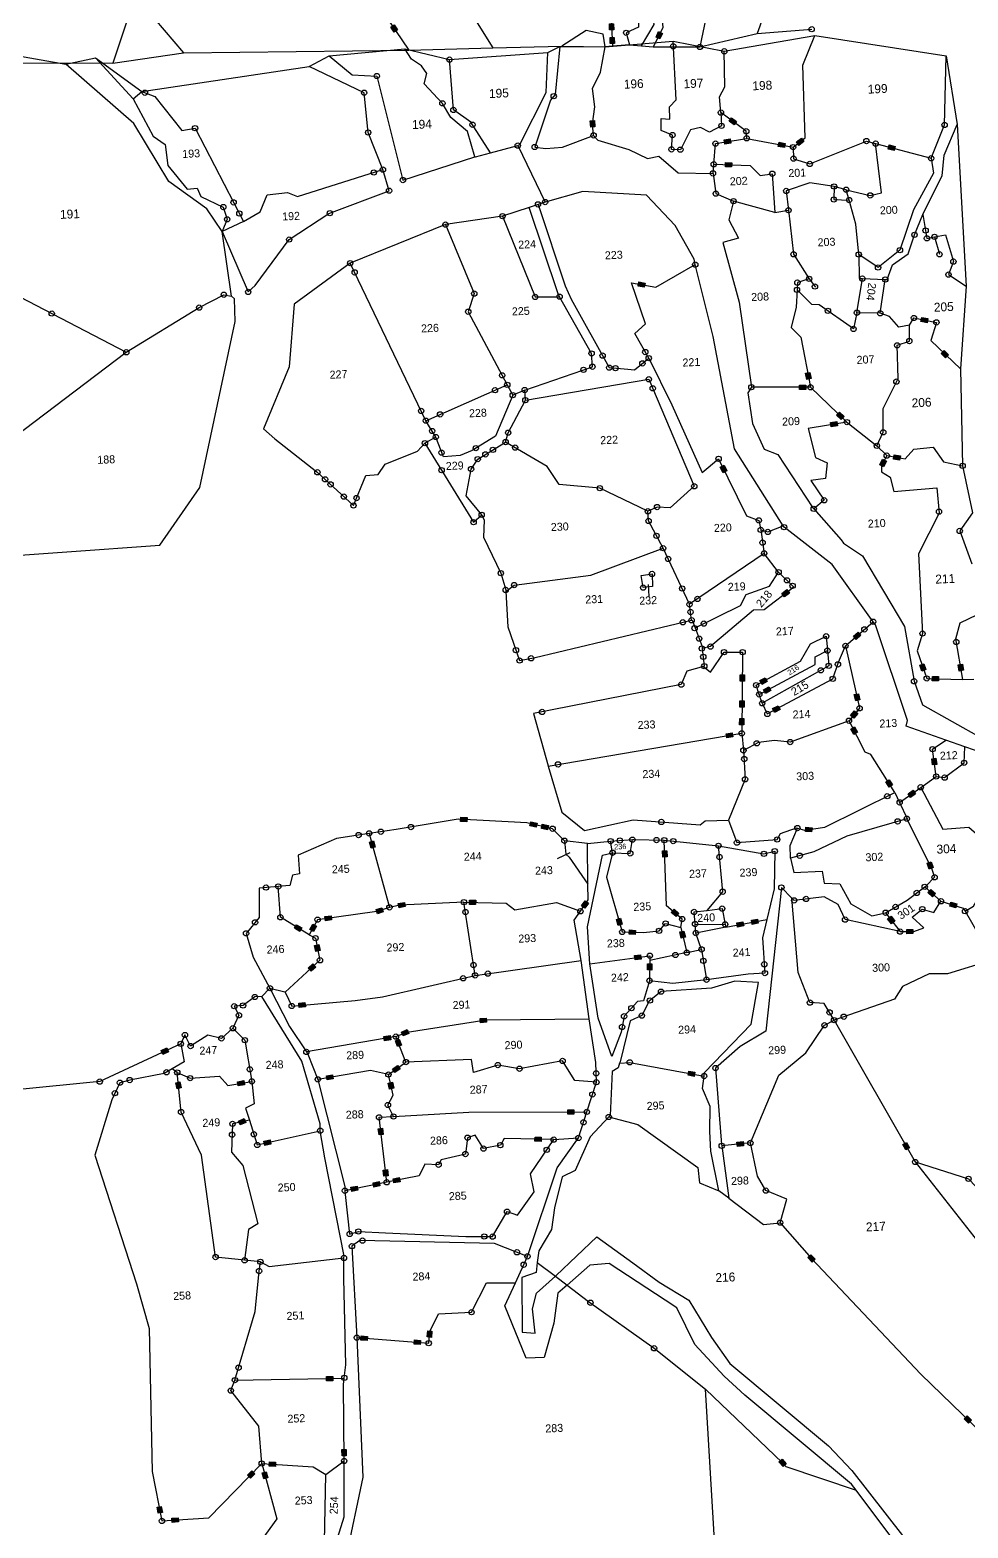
# Model space of a CAD drawing. Header units: metres. Extents: x 315527 to 321576, y 1890782 to 1895679.
# Drawn here: x 317359 to 318445, y 1891775 to 1893508 of the extents above; entities that cross this region are included whole.
import ezdxf

# ---------------------------------------------------------------- set-up
doc = ezdxf.new("R2010")
doc.units = ezdxf.units.M
doc.header["$MEASUREMENT"] = 0
for name, color, linetype in [('OFF', 1, 'Continuous'), ('POLY_PARCEL', 6, 'Continuous'), ('POLY_ROAD', 30, 'Continuous'), ('POLY_WATER', 4, 'Continuous'), ('SYM_ARROW', 1, 'Continuous'), ('SYM_STONE', 1, 'Continuous'), ('TEXT_MAPOUT', 7, 'Continuous'), ('TEXT_PARCEL', 7, 'Continuous')]:
    doc.layers.add(name, color=color, linetype=linetype)
doc.styles.get("Standard").update_dxf_attribs({"font": 'arial.ttf'})
doc.styles.add('TEXT_MAP', font='KRDEV050.TTF')
doc.dimstyles.get("Standard").update_dxf_attribs({"dimtxt": 0.18, "dimasz": 0.18, "dimexe": 0.18, "dimexo": 0.0625, "dimgap": 0.09, "dimtad": 0, "dimtih": 1, "dimtoh": 1, "dimdec": 4, "dimzin": 0, "dimdsep": 46, "dimtxsty": 'Standard', "dimcen": 0.09, "dimadec": 0, "dimazin": 0, "dimtfac": 1, "dimtdec": 4, "dimtofl": 0, "dimtmove": 0, "dimatfit": 3, "dimfxl": 1, "dimtolj": 1, "dimtzin": 0, "dimarcsym": 0})

# ---------------------------------------------------------------- blocks, each defined once
blk = doc.blocks.new('STONESQUAREFILLED')
blk.add_hatch(color=256).paths.add_polyline_path([(0.7, -0.48), (0.7, 0.48), (-0.7, 0.48), (-0.7, -0.48)])
blk.add_lwpolyline([(-0.7, 0.48), (0.7, 0.48), (0.7, -0.48), (-0.7, -0.48)], close=True)
blk = doc.blocks.new('STONE')
blk.add_circle((0, 0), 0.851)
blk = doc.blocks.new('571')
at = {"layer": 'OFF'}
for points in [[(352.59, 67.62), (365.76, 70.63)], [(365.76, 70.63), (378.35, 71.48)], [(159.38, 65.74), (217.35, 65.07)], [(217.35, 65.07), (233.66, 67.31)], [(233.66, 67.31), (285.52, 67.46)], [(285.52, 67.46), (304.91, 67.82)], [(304.91, 67.82), (320.77, 68.1)], [(320.77, 68.1), (330.75, 67.86)], [(336.34, 68.29), (339.12, 68.02)], [(339.12, 68.02), (341.84, 67.76)], [(341.84, 67.76), (352.59, 67.62)]]:
    blk.add_lwpolyline(points, dxfattribs=at)
at = {"layer": 'POLY_PARCEL'}
for points in [[(279.62, 76.38), (288.36, 76.73), (290.34, 82.83), (293.52, 83.23), (295.9, 84.62), (296.75, 89.77), (298.41, 90.89), (297.29, 93), (297.15, 95.46), (301.5, 95.33), (300.56, 74.85), (304.91, 67.82)], [(343.08, 92.59), (340.55, 91.97), (338.16, 92.73), (335.34, 89.15), (333.38, 86.14), (331.71, 81.51), (332.09, 77.51), (332.44, 67.99)], [(343.08, 92.59), (341.55, 86.67), (337.04, 83.78), (338.69, 77.22), (338.49, 72.3), (335.62, 71.04), (336.34, 68.29)], [(360.73, 89.57), (363.7, 91.2), (366.3, 88.6), (368.79, 84.67), (369.82, 81.46), (365.76, 70.63)], [(360.73, 89.57), (359.81, 88.31), (357.62, 77.2), (354.33, 75.7), (352.59, 67.62)], [(222.66, 80.54), (217.35, 65.07)], [(222.66, 80.54), (233.66, 67.31)], [(279.62, 76.38), (285.52, 67.46)], [(330.75, 67.86), (330.32, 70.77), (326.45, 71.68), (320.77, 68.1)], [(332.44, 67.99), (330.75, 67.86)], [(336.34, 68.29), (332.44, 67.99)]]:
    blk.add_lwpolyline(points, dxfattribs=at)
at = {"layer": 'POLY_ROAD'}
for points in [[(339.12, 68.02), (342.12, 72.86), (341.03, 81.47), (344.32, 87.53), (347.14, 94.45), (347.76, 99.75)], [(349.9, 99.71), (349.77, 95.07), (343.42, 81.37), (344.04, 72.16), (343.22, 70.39), (341.84, 67.76)]]:
    blk.add_lwpolyline(points, dxfattribs=at)
at = {"layer": 'SYM_STONE'}
for p, rotation in [((282.19, 72.49), 303.4667863063006), ((332.27, 72.42), 90.63609732070965), ((332.39, 69.28), 270.6360973207098), ((343.22, 70.39), 65.30658633316925)]:
    blk.add_blockref('STONESQUAREFILLED', p, dxfattribs=dict(at, rotation=rotation))
at = {"layer": 'SYM_STONE', "xscale": 0.7, "yscale": 0.7, "zscale": 0.7}
for p in [(335.62, 71.04), (378.35, 71.48), (352.59, 67.62)]:
    blk.add_blockref('STONE', p, dxfattribs=at)
blk = doc.blocks.new('TEXTARROW')
blk.add_leader([(0.04, -0.01), (8.68, -0.01)], dimstyle='Standard', override={"dimtxt": 2.5, "dimasz": 2.5, "dimexe": 1.25, "dimexo": 0.625, "dimgap": 0.625, "dimtad": 1, "dimtih": 0, "dimtoh": 0, "dimzin": 8, "dimcen": 2.5, "dimtofl": 1})
blk = doc.blocks.new('5745')
at = {"layer": 'OFF'}
for points in [[(403.75, 533.4), (415.99, 530.69)], [(415.99, 530.69), (422.77, 531.85)], [(422.77, 531.85), (432.85, 523.78)], [(470.71, 527.73), (475.29, 529.92)], [(475.29, 529.92), (492.33, 530.75)], [(492.33, 530.75), (502.27, 527.88)], [(524.48, 528.48), (527.24, 529.68)], [(527.24, 529.68), (537.39, 529.2)], [(537.39, 529.2), (552.7, 529.76)], [(552.7, 529.76), (564.13, 526.98)], [(564.13, 526.98), (584.64, 529.65)], [(584.64, 529.65), (613.94, 523.71)], [(432.85, 523.78), (470.71, 527.73)], [(502.27, 527.88), (524.48, 528.48)], [(613.94, 523.71), (615.71, 508.23)], [(615.71, 508.23), (616.13, 471.75)], [(616.13, 471.75), (614, 453.24)], [(614, 453.24), (613.51, 431.44)], [(613.51, 431.44), (615.26, 420.8)]]:
    blk.add_lwpolyline(points, dxfattribs=at)
at = {"layer": 'POLY_PARCEL'}
for points in [[(533.91, 509.39), (533.78, 512.02), (534.5, 515.83), (534.12, 519.97), (536.11, 523.53), (537.39, 529.2)], [(562.76, 513.25), (562.74, 510.27), (559.96, 508.93), (558.01, 510.07), (555.7, 509.64), (553.26, 505.32), (551.26, 505.48), (551.64, 508.68), (549.16, 509.82), (549.27, 512.53), (551.22, 512.29), (551.24, 515.09), (552.79, 516.59), (552.7, 529.76)], [(578.61, 504.76), (581.46, 506.71), (581.64, 523.11), (584.64, 529.65)], [(510.58, 506.52), (506.45, 513.6), (502.65, 516.53), (502.27, 527.88)], [(562.76, 513.25), (562.61, 516.81), (563.88, 518.98), (564.13, 526.98)], [(430.82, 522.27), (432.85, 523.78)], [(432.85, 523.78), (435.71, 522.56), (441.38, 514.62), (444.42, 515.02), (454.36, 493.55)], [(568.28, 507.2), (568.26, 508.79), (562.76, 513.25)], [(560.62, 501.7), (561.22, 506.33), (568.28, 507.2)], [(568.28, 507.2), (578.61, 504.76)], [(454.36, 493.55), (458.17, 495.56), (459.98, 499.32), (464.56, 499.61), (466.71, 498.63), (486.21, 503.82)], [(487.38, 499.03), (486.21, 503.82)], [(578.61, 504.76), (578.61, 502.16), (582.2, 500.82), (595.15, 505.38), (597.21, 504.73)], [(590.12, 494.66), (595.48, 493.13), (598.05, 493.58), (597.21, 504.73)], [(597.21, 504.73), (609.55, 500.86)], [(368.65, 498.8), (387.11, 488.23), (426.71, 465.35)], [(560.36, 499.66), (560.62, 501.7)], [(560.62, 501.7), (568.76, 501.08), (570.92, 498.72), (573.68, 498.99), (573.85, 490.27)], [(587.44, 495.5), (582.05, 496.6), (576.65, 494.98), (576.95, 490.63)], [(587.44, 495.5), (587.24, 492.59), (590.68, 492.3)], [(590.12, 494.66), (587.44, 495.5)], [(454.36, 493.55), (449.5, 491.54)], [(512.61, 492.17), (519.16, 473.69), (524.64, 473.5)], [(524.64, 473.5), (524.32, 474.12), (518.67, 493.87)], [(520.72, 494.45), (526.01, 475.88), (527.24, 472.8), (535.09, 457.05), (539.24, 456.51), (540.73, 456.3), (544.06, 458.78)], [(573.85, 490.27), (564.68, 493.21)], [(590.68, 492.3), (590.12, 494.66)], [(592.29, 479.97), (591.97, 486.83), (590.68, 492.3)], [(499.72, 490.84), (505.5, 475.04), (503.96, 471.04), (512, 454.21)], [(573.85, 490.27), (576.95, 490.63)], [(576.95, 490.63), (577.66, 480.68), (580.9, 475.01)], [(607.13, 488.29), (607.79, 482.92), (609.51, 483.18)], [(493.34, 446.98), (477.92, 483.14)], [(609.51, 483.18), (611.98, 483.54), (613.49, 477.42), (612.26, 474.56), (616.13, 471.75)], [(609.51, 483.18), (610.44, 479.22)], [(540.96, 475.88), (546.34, 474.67), (555.46, 479.35)], [(426.71, 465.35), (443.52, 474.66), (449.2, 477.3), (450.88, 476.94)], [(544.06, 458.78), (541.2, 464.48), (543.66, 466.51), (540.96, 475.88)], [(515.86, 452.88), (531.32, 457.42), (531.26, 460.42), (524.64, 473.5)], [(578.07, 472.65), (577.7, 468.75), (576.4, 464.25), (578.49, 461.97), (580.12, 450.63)], [(580.9, 475.01), (578.22, 474.27), (578.07, 472.65)], [(591.31, 466.9), (590.37, 463.3), (582.91, 469.09), (581.26, 469.2), (578.07, 472.65)], [(580.9, 475.01), (582.22, 473.09)], [(591.31, 466.9), (592.87, 474.53)], [(596.54, 466.54), (598.02, 474.08)], [(383.97, 436), (426.71, 465.35)], [(596.54, 466.54), (591.31, 466.9)], [(603.01, 463.59), (600.6, 463.21), (598.55, 465.71), (596.54, 466.54)], [(603.01, 463.59), (604.07, 465.15), (609.07, 463.93), (607.6, 459.9), (614, 453.24)], [(594.45, 436.8), (596.02, 439.77), (596.23, 445.15), (599.88, 451.73), (600.03, 459.18), (602.8, 460.01), (603.01, 463.59)], [(544.06, 458.78), (548.76, 448.05), (554.9, 432.55), (558.76, 435.46), (564.46, 422.35), (567.18, 421.22), (567.51, 419.08)], [(493.34, 446.98), (512, 454.21)], [(513.13, 451.84), (508.82, 442.8), (503.44, 439.84), (500.67, 438.82), (496.95, 438.66), (495.41, 443.21)], [(512, 454.21), (513.13, 451.84)], [(515.86, 452.88), (513.13, 451.84)], [(515.91, 450.59), (515.86, 452.88)], [(515.91, 450.59), (543.87, 454.05), (553.01, 429.55), (547.4, 424.94), (544.44, 425.25), (542.34, 424.4)], [(511.06, 441.38), (511.73, 443.44), (515.91, 450.59)], [(580.12, 450.63), (566.84, 451.24)], [(580.12, 450.63), (587.96, 442.43)], [(495.41, 443.21), (493.34, 446.98)], [(495.41, 443.21), (492.91, 441.94)], [(587.96, 442.43), (579.21, 441.39), (580.52, 434.78), (583.11, 433.45), (582.55, 429.96), (579.24, 429.71), (582.05, 425.09), (579.63, 423.28)], [(587.96, 442.43), (594.45, 436.8)], [(504.94, 425.26), (501.63, 429.68), (503.01, 435.66), (504.61, 437.82), (511.06, 441.38)], [(542.34, 424.4), (531.77, 430.07), (522.69, 431.31), (520.16, 435.47), (511.06, 441.38)], [(594.45, 436.8), (596.56, 434.51)], [(596.56, 434.51), (600.71, 433.56), (602.76, 435.7), (607.06, 435.9), (609.29, 432.55), (613.51, 431.44)], [(596.56, 434.51), (595.3, 432.21), (595.26, 430.9), (597.13, 429.66), (597.78, 426.36), (607.54, 426.78), (607.76, 421.06), (602.71, 412.1), (602.83, 394.16), (601.43, 390.33), (603.32, 384.03), (611.43, 383.44)], [(545.38, 415.94), (542.4, 422.22), (542.34, 424.4)], [(567.51, 419.08), (569.07, 418.54), (572.6, 419.76)], [(567.51, 419.08), (568.05, 413.75)], [(615.26, 420.8), (612.21, 416.85), (614.6, 409.3)], [(509.58, 407.76), (511.53, 409.15), (528.85, 410.6), (545.38, 415.94)], [(550.76, 403.07), (545.38, 415.94)], [(568.05, 413.75), (550.76, 403.07)], [(571.1, 409.39), (568.05, 413.75)], [(551.77, 397.71), (562.17, 402.28), (563.55, 404.67), (568.89, 406.38), (571.1, 409.39)], [(571.1, 409.39), (574.37, 405.91), (567.47, 401.11), (565.04, 401.15), (555.05, 393.35), (553.19, 393.04)], [(551.06, 399.48), (550.76, 403.07)], [(611.43, 383.44), (610.24, 392.65), (611.39, 396.19), (615.38, 397.92)], [(564.92, 384.24), (575.11, 389.21), (577.53, 392.99), (581.14, 394.53), (581.28, 391.27)], [(585.38, 392.16), (591.86, 397.32)], [(553.31, 388.99), (554.76, 387.61), (558.03, 391.97), (562.2, 391.79), (561.19, 373.56)], [(565.52, 382.13), (578.36, 388.32), (578.47, 389.99), (581.28, 391.27)], [(566.1, 380.1), (567.14, 377.66), (582.2, 384.89), (583.69, 388.55), (585.38, 392.16)], [(581.28, 391.27), (581.42, 387.84), (566.1, 380.1)], [(585.38, 392.16), (587.93, 378.01), (585.43, 375.3)], [(565.52, 382.13), (564.92, 384.24)], [(566.1, 380.1), (565.52, 382.13)], [(611.43, 383.44), (613.91, 383.39)], [(585.43, 375.3), (571.99, 371.11), (568.52, 371.62), (564.86, 371.35), (561.4, 369.7)], [(595.03, 358.73), (589.96, 367.52), (588.78, 368.09), (585.43, 375.3)], [(517.36, 368.14), (561.19, 373.56)], [(561.19, 373.56), (561.4, 369.7)], [(561.4, 369.7), (561.48, 363.2), (557.35, 354.21)], [(604.46, 361.9), (603.93, 368.08), (607.03, 369.95)], [(604.46, 361.9), (606.35, 361.57), (610.89, 364.7), (611.22, 368.27)], [(600.89, 359.59), (604.46, 361.9)], [(572.76, 351.7), (574.33, 351.16), (578.91, 351.61), (595.03, 358.73)], [(595.03, 358.73), (595.99, 356.44)], [(595.99, 356.44), (600.89, 359.59)], [(600.87, 359.63), (600.89, 359.59)], [(600.89, 359.59), (605.42, 350), (611.32, 350.2), (615.18, 346.49)], [(476.46, 354.82), (480.27, 337.97)], [(595.99, 356.44), (597.55, 352.75)], [(520.26, 351.2), (520.45, 348.19), (521.14, 347.45), (525.12, 341.17)], [(530.97, 348.02), (534.93, 347.69), (535.55, 350.76)], [(597.44, 352.71), (583.81, 349.42), (576.2, 346.23), (570.92, 344.99)], [(597.44, 352.71), (602.58, 341.14), (603.09, 339.27), (601.1, 337.43)], [(530.97, 348.02), (529.36, 342.6), (532.34, 330.13), (537.13, 329.75), (540.64, 330.01), (542.17, 331.59), (545.59, 330.5)], [(545.59, 330.5), (545.95, 332.41), (542.58, 335.58), (542.71, 350.32)], [(551.64, 334.11), (555.32, 338.15), (554.85, 348.52)], [(461.98, 332.6), (455.66, 336.85), (455.51, 343.8)], [(480.27, 337.97), (477.43, 337.17), (464, 335.94), (461.98, 332.6)], [(497.07, 338.4), (482.65, 338.37), (480.27, 337.97)], [(497.07, 338.4), (506.56, 337.77), (508.45, 336.14), (517.84, 337.43), (523.14, 335.2)], [(498.83, 321.83), (497.07, 338.4)], [(591.74, 331.8), (596.68, 334.4), (600.78, 337.22)], [(600.78, 337.22), (601.1, 337.43)], [(604.29, 333.82), (600.78, 337.22)], [(548.8, 331.17), (548.69, 333.89), (551.64, 334.11)], [(551.64, 334.11), (555.03, 334.37), (555.55, 330.78)], [(579.07, 308.18), (577.03, 312.05), (573.82, 312.36), (571.46, 319.24), (570.83, 336.01)], [(594.79, 327.41), (597.87, 327.3), (600.2, 328.04), (597.63, 330.57), (600.01, 332.23), (602.58, 331.34), (604.29, 333.82)], [(604.29, 333.82), (609.2, 332.08), (609.59, 331.34)], [(609.59, 331.34), (611.58, 332.41), (613.36, 335.2), (616.05, 336.12)], [(461.98, 332.6), (463.34, 331.81), (463.74, 329.06), (464.13, 326.79), (455.95, 319.98)], [(545.59, 330.5), (546.65, 324.83)], [(548.8, 331.17), (555.55, 330.78)], [(548.88, 329.14), (548.8, 331.17)], [(555.55, 330.78), (555.64, 330.18)], [(555.64, 330.18), (565, 331.47)], [(609.59, 331.34), (615.41, 320.11)], [(555.64, 330.18), (548.88, 329.14)], [(550, 325.41), (548.88, 329.14)], [(498.83, 321.83), (522.83, 324.15)], [(524.74, 323.27), (538.32, 324.51), (538.26, 323.46)], [(546.65, 324.83), (538.26, 323.46)], [(546.65, 324.83), (550, 325.41)], [(550, 325.41), (550.81, 318.55)], [(452.61, 321.02), (455.9, 320.09), (455.95, 319.98)], [(455.95, 319.98), (457.32, 316.8), (471.6, 317.44), (477.81, 317.92), (498.83, 321.83)], [(538.26, 323.46), (537.99, 318.88)], [(615.41, 320.11), (604.99, 317.44), (600.88, 317.65), (594.79, 315.08), (592.88, 312.32), (579.07, 308.18)], [(443.89, 312.39), (446.44, 309.59), (447.6, 300.26)], [(480.44, 308.88), (483, 309.8), (500.89, 311.72), (524.06, 310.95)], [(431.99, 309.41), (413.41, 301.74), (376.31, 299.76), (385.21, 188.96), (386.04, 183.74), (391, 98.73), (392.24, 50.44)], [(431.99, 309.41), (432.58, 305.34), (429.8, 303.86)], [(480.44, 308.88), (460.15, 306.33)], [(482.43, 303.05), (480.44, 308.88)], [(559.03, 281.43), (566.13, 296.39), (572.36, 301.1), (576.86, 307.12), (579.07, 308.18)], [(579.07, 308.18), (595.87, 275.49)], [(429.8, 303.86), (427.99, 302.9), (420.16, 301.79), (417.94, 301.3), (415.98, 297.56), (411.6, 285.25), (419.62, 255.97), (422.01, 245.74), (421.3, 213.58), (422.98, 202.39), (433.57, 202.65), (445.99, 214.3)], [(430.93, 303.01), (429.8, 303.86)], [(430.93, 303.01), (433.78, 301.62), (440.39, 301.77), (442.13, 299.58), (447.6, 300.26)], [(444.17, 260.13), (437.69, 261.16), (435.57, 284.2), (431.38, 294.08), (430.93, 303.01)], [(447.6, 300.26), (447.9, 295.22), (445.91, 294.34), (446.66, 291.56)], [(478.36, 300.43), (474.35, 301.54), (462.44, 300.04)], [(479.09, 290.95), (477.95, 293.59), (479.21, 295.74), (478.36, 300.43)], [(478.36, 300.43), (482.43, 303.05)], [(525.02, 296.62), (520.23, 297.19), (517.64, 301.73), (507.89, 300.43), (503.06, 301.47), (497.54, 300.05), (497.2, 302.99), (482.43, 303.05)], [(530.45, 300.7), (532.72, 300.75), (549.3, 296.91)], [(446.66, 291.56), (442.83, 290.91), (442.3, 284.53), (444.73, 281.45), (447.48, 268.17), (445.33, 267.03), (444.17, 260.13)], [(446.66, 291.56), (448.18, 285.92), (462.49, 288.5)], [(476.91, 276.24), (475.84, 290.91), (479.09, 290.95)], [(479.09, 290.95), (496.09, 291.16), (522.58, 290.05)], [(527.46, 288.68), (533.94, 286.71), (546.99, 276.47), (547.22, 272.94), (551.43, 270.98)], [(514.86, 284.16), (503.76, 284.89), (502.81, 283.44), (498.99, 282.84), (497.26, 285.96), (495.52, 285.43), (494.86, 281.8), (489.34, 280.76), (488.74, 279.66), (485.68, 279.94), (484.23, 277.38), (476.91, 276.24)], [(559.03, 281.43), (552.55, 281.06)], [(564.92, 263.21), (566.66, 268.39), (562.01, 270.57), (560.31, 273.91), (559.03, 281.43)], [(476.91, 276.24), (467.42, 274.77)], [(595.87, 275.49), (607.68, 271.18), (613.87, 264.07)], [(595.87, 275.49), (612.96, 251.66)], [(553.6, 269.24), (561.16, 262.99), (564.92, 263.21)], [(564.92, 263.21), (571.62, 254.86), (595.02, 227.79), (612.88, 208.86)], [(440.8, 233.31), (446.04, 248.49), (447.32, 257.58), (447.71, 259.63)], [(447.71, 259.63), (444.17, 260.13)], [(447.71, 259.63), (449.61, 258.46), (466.54, 259.67)], [(509.94, 256.73), (513.88, 253.44)], [(513.88, 253.44), (516.41, 251.33)], [(468.62, 241.63), (484.73, 239.67), (485.08, 242.29), (487.22, 246.17), (494.66, 246.19), (498.3, 252.61), (504.81, 252.38)], [(516.41, 251.33), (521.04, 247.46), (535.32, 236.25), (546.5, 226.58)], [(445.99, 214.3), (445.74, 222.74), (439.77, 230.99), (440.8, 233.31)], [(440.8, 233.31), (465.4, 232.63)], [(546.5, 226.58), (563.04, 209.21), (563.74, 208.34), (579.28, 202.35)], [(547.19, 177.36), (546.5, 226.58)], [(445.99, 214.3), (448.82, 201.7), (442.38, 193.59), (446.96, 192.83), (452.12, 193.62)], [(445.99, 214.3), (457.55, 213.02), (460.25, 211.19)], [(460.25, 211.19), (464.54, 214.06)], [(452.12, 193.62), (452.39, 196.98), (458.28, 195.69), (459.32, 196.06), (460.25, 211.19)]]:
    blk.add_lwpolyline(points, dxfattribs=at)
blk.add_lwpolyline([(540.15, 410.01), (542.63, 410.27), (542.63, 407.44), (540.51, 407.29)], close=True, dxfattribs=at)
at = {"layer": 'POLY_WATER'}
for points in [[(449.5, 491.54), (446.22, 496.8), (437.98, 503.32), (430.71, 516.65), (415.99, 530.69)], [(422.77, 531.85), (430.82, 522.27)], [(475.29, 529.92), (480.27, 525.42), (485.78, 524.92), (490.61, 501.27), (507.03, 505.74)], [(507.03, 505.74), (505.59, 511.53), (502, 514.86), (500.25, 518.12), (496.36, 522.7), (497.02, 525), (495.94, 526.72), (493.75, 528.38), (492.33, 530.75)], [(527.24, 529.68), (525.68, 519.01), (524.59, 517.76), (520.55, 507.38), (523.03, 506.94), (526.8, 507.07), (533.91, 509.39)], [(486.21, 503.82), (483.26, 512.32), (482.76, 521.29), (470.71, 527.73)], [(516.74, 507.86), (517.27, 508.11), (523.68, 519.51), (524.48, 528.48)], [(609.55, 500.86), (612.89, 508.23), (613.94, 523.71)], [(430.82, 522.27), (434.95, 513.62), (437.51, 511.67), (437.95, 506.88), (442.06, 501.4), (444.29, 501.53), (445.04, 499.58), (449.97, 497.02), (450.71, 494.24), (449.5, 491.54)], [(533.91, 509.39), (534.82, 508.32), (541.67, 505.85), (545.75, 503.64), (548.33, 504.08), (552.52, 500.15), (560.36, 499.66)], [(507.03, 505.74), (507.14, 505.77), (510.58, 506.52)], [(510.58, 506.52), (516.74, 507.86)], [(516.74, 507.86), (516.76, 507.87), (522.34, 494.9)], [(607.13, 488.29), (607.44, 488.95), (611.83, 496.79), (612.53, 501.47), (615.71, 508.23)], [(449.5, 491.54), (454.71, 477.7), (456.33, 479.05), (464.45, 489.05), (473.64, 494.51), (487.38, 499.03)], [(560.36, 499.66), (560.8, 495.1), (564.68, 493.21)], [(609.55, 500.86), (609.88, 497.52), (605.06, 489.48), (601.59, 480.54), (596.51, 476.86), (592.29, 479.97)], [(555.46, 479.35), (555.26, 480.61), (551.3, 488.37), (545.18, 495.47), (530.89, 496.9), (522.34, 494.9)], [(512.61, 492.17), (499.72, 490.84)], [(518.67, 493.87), (512.61, 492.17)], [(520.72, 494.45), (518.67, 493.87)], [(522.34, 494.9), (520.72, 494.45)], [(564.68, 493.21), (563.46, 489.07), (565.41, 484.83), (561.84, 484.07), (564.92, 470.44), (566.84, 451.24)], [(450.88, 476.94), (449.5, 491.54)], [(499.72, 490.84), (477.92, 483.14)], [(598.02, 474.08), (598.41, 474.05), (599.8, 477.32), (603.43, 479.61), (605.02, 483.84), (607.13, 488.29)], [(477.92, 483.14), (464.88, 474.51), (463.13, 460.48), (456.77, 446.81), (459.21, 444.43), (468.32, 436.6), (476.22, 428.65), (479.32, 435.25), (482.1, 435.38), (483.77, 437.58), (491.19, 440.22), (492.91, 441.94)], [(572.6, 419.76), (562.44, 437.59), (558.72, 463), (555.6, 478.46), (555.46, 479.35)], [(592.29, 479.97), (592.17, 474.59)], [(372.71, 395.55), (373.75, 396.36), (390.28, 420.57), (432.29, 421.68), (441.86, 434.23), (451.52, 471.21), (451.56, 476.27), (450.88, 476.94)], [(592.17, 474.59), (592.87, 474.53)], [(592.87, 474.53), (598.02, 474.08)], [(566.84, 451.24), (565.98, 449.97), (566.76, 443.05), (569.08, 437.2), (572.13, 435.87), (579.47, 423.49), (579.63, 423.28)], [(492.91, 441.94), (503.06, 423.7), (504.94, 425.26)], [(504.94, 425.26), (505.44, 424.07), (505.1, 420.23), (508.65, 411.97), (509.58, 408.14), (509.58, 407.76)], [(579.63, 423.28), (585.51, 416.05), (585.95, 415.29), (590.14, 412.25), (598.84, 395.96), (600.45, 383.53), (602.14, 378.14), (615.11, 370.08)], [(591.86, 397.32), (583.24, 410.61), (572.78, 419.45), (572.6, 419.76)], [(509.58, 407.76), (509.66, 399.85), (512.01, 392.14), (515.56, 392.67), (551.06, 399.48)], [(551.06, 399.48), (551.17, 399.5), (551.77, 397.71)], [(551.77, 397.71), (553.16, 393.5), (553.19, 393.04)], [(607.03, 369.95), (598.21, 373.49), (598.58, 374.79), (592.36, 396.56), (591.86, 397.32)], [(553.19, 393.04), (553.45, 389.02), (553.31, 388.99)], [(553.31, 388.99), (549.45, 388.04), (548.1, 385.1), (514.56, 380.07), (517.35, 368.17), (517.36, 368.14)], [(517.36, 368.14), (519.96, 357.68), (524.86, 353.31), (535.89, 355.21), (550.93, 353.41), (552.13, 354.29), (557.35, 354.21)], [(611.22, 368.27), (607.03, 369.95)], [(615.45, 366.57), (611.22, 368.27)], [(476.46, 354.82), (469.09, 353.96), (460.28, 350.62), (460.42, 346.42), (458.79, 346.18), (458.12, 343.91), (455.51, 343.8)], [(520.26, 351.2), (517.73, 354.01), (511.97, 355.59), (496.61, 357.14), (482.57, 355.4), (476.46, 354.82)], [(557.35, 354.21), (559.02, 349.04), (568.1, 349.34), (568.92, 350.69), (572.55, 351.77), (572.76, 351.7)], [(525.43, 350.32), (520.26, 351.2)], [(525.43, 350.32), (530.64, 350.65)], [(530.64, 350.65), (535.55, 350.76)], [(530.97, 348.02), (530.64, 350.65)], [(535.55, 350.76), (535.84, 350.76), (542.71, 350.32)], [(570.92, 344.99), (570.94, 347.87), (572.76, 351.7)], [(524.74, 323.27), (524.56, 331.65), (528.66, 347.55), (530.97, 348.02)], [(525.12, 341.17), (525.43, 350.32)], [(542.71, 350.32), (554.85, 348.52)], [(554.85, 348.52), (564.97, 346.25), (567.42, 346.75), (566.89, 338.32), (565, 331.47)], [(455.51, 343.8), (451.19, 343.61), (450.87, 337.04), (447.79, 333.59), (449.13, 328.19), (452.61, 321.02)], [(570.92, 344.99), (571.49, 341.77), (577.86, 341.77), (578.21, 339.07), (581.71, 338.77), (583.99, 334.15), (588.61, 331.23), (591.74, 331.8)], [(523.14, 335.2), (525, 337.65), (525.12, 341.17)], [(570.83, 336.01), (568.55, 338.51), (563.6, 306.4), (557.69, 303.17), (551.94, 298.6), (552.53, 281.33), (552.55, 281.06)], [(522.83, 324.15), (521.65, 333.24), (523.14, 335.2)], [(594.79, 327.41), (582.54, 330.67), (581.15, 334.1), (578.07, 335.99), (571.31, 335.49), (570.83, 336.01)], [(565, 331.47), (563.82, 327.4), (564, 319.44), (560.25, 319.35), (550.81, 318.55)], [(591.74, 331.8), (594.79, 327.41)], [(524.06, 310.95), (522.83, 324.15)], [(450.73, 319.25), (452.61, 321.02)], [(452.61, 321.02), (456.62, 312.24), (460.15, 306.33)], [(537.99, 318.88), (536.46, 314.45), (535.07, 314.37), (531.91, 311.15), (531.08, 307.61), (528.75, 302.27), (526.09, 311), (524.74, 323.27)], [(450.73, 319.25), (449.12, 319.2), (446.39, 317.4), (444.4, 317.33), (445.37, 315.26), (443.89, 312.39)], [(462.49, 288.5), (462.54, 290.05), (459.02, 304.32), (450.73, 319.25)], [(549.3, 296.91), (549.45, 297.71), (560.36, 308.14), (562.48, 317.41), (557.15, 317.92), (551.83, 316.61), (540.46, 316.32), (537.7, 314.31), (535.91, 311.13), (533.21, 310.09), (530.54, 300.95), (530.45, 300.7)], [(550.81, 318.55), (543.22, 318.02), (537.99, 318.88)], [(443.89, 312.39), (441.19, 310.24), (438.17, 311.1), (434.19, 308.82), (433.04, 311.36), (431.99, 309.41)], [(525.02, 296.62), (525.13, 301.06), (524.06, 310.95)], [(460.15, 306.33), (460.43, 305.85), (462.44, 300.04)], [(462.44, 300.04), (467.44, 275.68), (467.42, 274.77)], [(530.45, 300.7), (530.08, 299.64), (528.66, 298.86), (527.75, 288.97), (527.46, 288.68)], [(522.58, 290.05), (525.02, 296.62)], [(551.43, 270.98), (550.04, 279.96), (550.01, 284.37), (550.36, 290.01), (548.78, 294.16), (549.3, 296.91)], [(520.42, 284.27), (522.58, 290.05)], [(466.54, 259.67), (466.56, 260.06), (463.24, 282.32), (462.49, 288.5)], [(527.46, 288.68), (523.07, 284.4), (519.35, 277), (516.38, 275.69), (514.35, 268.84), (513.47, 264.01), (510.39, 259.33), (509.94, 256.73)], [(467.42, 274.77), (467.41, 273.92), (468.05, 264.99), (470.04, 265.46), (476.15, 264.9), (494.13, 263.28), (500.15, 262.97), (503.66, 268.43), (505.98, 267.51), (509.96, 272.6), (509.31, 276.72), (514.86, 284.16)], [(507.8, 258.18), (515.34, 277.75), (520.42, 284.27)], [(514.86, 284.16), (520.42, 284.27)], [(552.55, 281.06), (553.6, 269.24)], [(553.6, 269.24), (551.43, 270.98)], [(507.8, 258.18), (500.48, 261.39), (470.31, 263.42), (468.45, 262.22), (468.62, 241.63)], [(465.4, 232.63), (465.91, 235.64), (466.26, 255.08), (466.54, 259.67)], [(513.88, 253.44), (514.08, 253.61), (523.55, 261.84), (531.42, 255.69), (537.14, 251.09), (543.59, 246.74), (548.35, 238.13), (552.18, 232.06), (573.55, 212.57), (578.56, 206.77), (589.26, 191.7), (600.55, 176.51), (607.5, 166.51), (611.38, 163.92)], [(504.81, 252.38), (507.8, 258.18)], [(509.94, 256.73), (509.59, 254.46), (506.3, 253.47), (505.82, 241.23), (508.73, 240.83), (508.38, 246.36), (509.43, 249.81), (513.88, 253.44)], [(579.28, 202.35), (578.34, 203.73), (555.28, 224.84), (550.76, 229.25), (544.53, 236.71), (540.83, 245.11), (538.29, 246.95), (526.09, 255.77), (521.73, 255.58), (516.41, 251.33)], [(516.41, 251.33), (514.22, 249.57), (513.04, 242.94), (510.55, 235.32), (506.46, 235.3), (502.18, 247.27), (504.81, 252.38)], [(468.62, 241.63), (468.58, 210.25), (463.94, 192.3), (467.66, 191.39), (477.3, 191.44), (478.88, 191.76), (483.18, 190.03), (489.43, 189.41), (494.15, 189.65), (500.68, 187.92), (504.82, 188.17), (509.04, 187.01), (511.15, 187.63), (514.34, 187.01), (517.44, 185.64), (518.9, 183)], [(464.54, 214.06), (465.15, 231.22), (465.4, 232.63)], [(461.38, 192.16), (461.94, 195.84), (463.97, 201.5), (464.45, 211.42), (464.54, 214.06)], [(611.09, 162.4), (605.2, 165.29), (586.42, 191.91), (579.28, 202.35)]]:
    blk.add_lwpolyline(points, dxfattribs=at)
at = {"layer": 'SYM_ARROW'}
for p, xscale, yscale, zscale, rotation in [((541.75, 405.24), 0.313694151065932, 0.313694151065932, 0.313694151065932, 90), ((518.54, 347.3), 0.3625613153760395, 0.3625613153760395, 0.3625613153760395, 22.17079282500745)]:
    blk.add_blockref('TEXTARROW', p, dxfattribs=dict(at, xscale=xscale, yscale=yscale, zscale=zscale, rotation=rotation))
at = {"layer": 'SYM_STONE', "xscale": 0.7, "yscale": 0.7, "zscale": 0.7}
for p in [(552.71, 528.61), (502.27, 527.88), (564.13, 526.98), (433.5, 523.5), (485.78, 524.92), (482.76, 521.29), (525.34, 518.62), (444.42, 515.02), (500.25, 518.12), (502.65, 516.53), (483.26, 512.32), (506.79, 513.02), (562.76, 513.25), (533.91, 509.39), (551.64, 508.68), (562.74, 510.27), (568.26, 508.79), (612.89, 508.23), (516.76, 507.87), (520.55, 507.38), (551.26, 505.48), (553.26, 505.32), (561.22, 506.33), (568.28, 507.2), (595.15, 505.38), (484.14, 503.27), (486.21, 503.82), (560.62, 501.7), (578.61, 504.76), (578.61, 502.16), (597.21, 504.73), (487.38, 499.03), (490.61, 501.27), (560.36, 499.66), (573.68, 498.99), (582.2, 500.82), (609.55, 500.86), (449.97, 497.02), (452.32, 497.95), (453.5, 495.4), (522.34, 494.9), (560.8, 495.1), (576.65, 494.98), (587.44, 495.5), (450.71, 494.24), (473.84, 494.57), (512.61, 492.17), (520.72, 494.45), (564.68, 493.21), (587.24, 492.59), (590.12, 494.66), (590.68, 492.3), (595.48, 493.13), (464.45, 489.05), (499.72, 490.84), (576.95, 490.63), (607.57, 484.7), (477.92, 483.14), (605.02, 483.84), (607.79, 482.92), (609.51, 483.18), (478.83, 481.01), (555.46, 479.35), (577.66, 480.68), (592.29, 479.97), (601.59, 480.54), (610.44, 479.22), (410.34, 474.81), (443.52, 474.66), (449.2, 477.3), (454.71, 477.7), (505.5, 475.04), (580.9, 475.01), (592.87, 474.53), (596.51, 476.86), (612.26, 474.56), (613.49, 477.42), (519.16, 473.69), (524.64, 473.5), (578.07, 472.65), (578.22, 474.27), (582.13, 473.21), (598.02, 474.08), (503.96, 471.04), (426.71, 465.35), (584.8, 467.62), (591.31, 466.9), (596.54, 466.54), (604.07, 465.15), (590.37, 463.3), (609.07, 463.93), (531.26, 460.42), (533.72, 459.82), (542.58, 457.67), (543.35, 460.2), (544.06, 458.78), (600.03, 459.18), (602.8, 460.01), (510.95, 456.4), (529.28, 456.82), (531.32, 457.42), (535.09, 457.05), (536.5, 456.87), (509.19, 453.13), (512, 454.21), (513.13, 451.84), (515.86, 452.88), (543.87, 454.05), (544.65, 451.97), (566.84, 451.24), (599.49, 451.04), (492.38, 449.22), (496.6, 448.24), (515.91, 450.59), (580.12, 450.63), (493.34, 446.98), (494.65, 444.6), (492.91, 441.94), (495.41, 443.21), (511.06, 441.38), (511.73, 443.44), (587.96, 442.43), (496.55, 439.63), (504.29, 440.31), (504.61, 437.82), (506.39, 438.81), (508.13, 439.76), (513.14, 440.03), (596.02, 439.77), (468.45, 436.47), (470.1, 434.81), (496.38, 435.71), (503.01, 435.66), (558.76, 435.46), (594.45, 436.8), (596.56, 434.51), (471.29, 433.62), (474.15, 430.74), (613.51, 431.44), (476.22, 428.65), (476.99, 430.29), (531.77, 430.07), (553.01, 429.55), (504.94, 425.26), (542.34, 424.4), (544.44, 425.25), (582.05, 425.09), (503.06, 423.7), (542.4, 422.22), (567.18, 421.22), (579.63, 423.28), (607.75, 421.38), (544.02, 418.79), (567.51, 419.08), (569.07, 418.54), (572.78, 419.45), (545.38, 415.94), (567.8, 416.19), (612.21, 416.85), (508.65, 411.97), (546.41, 413.48), (568.05, 413.75), (509.58, 408.14), (511.53, 409.15), (540.51, 407.29), (542.63, 410.27), (571.1, 409.39), (572.9, 407.48), (549.25, 406.69), (552.59, 404.2), (574.11, 406.19), (550.76, 403.07), (550.91, 401.33), (549.07, 399.1), (551.07, 399.46), (551.66, 397.66), (553.77, 398.59), (591.86, 397.32), (511.29, 394.5), (552.57, 395.27), (581.14, 394.53), (589.8, 395.68), (602.83, 394.16), (512.01, 392.14), (514.61, 392.53), (553.08, 393.02), (553.31, 391.13), (555.05, 393.35), (558.03, 391.97), (562.2, 391.79), (581.28, 391.27), (585.38, 392.16), (610.33, 391.94), (553.45, 389.02), (579.59, 386.92), (581.42, 387.84), (583.5, 388.08), (548.1, 385.1), (564.92, 384.24), (582.2, 384.89), (603.32, 384.03), (516.53, 380.37), (565.52, 382.13), (600.45, 383.53), (566.1, 380.1), (567.14, 377.66), (587.93, 378.01), (561.19, 373.56), (585.43, 375.3), (564.46, 371.16), (571.99, 371.11), (519.59, 368.42), (561.4, 369.7), (561.5, 367.74), (603.93, 368.08), (610.89, 364.7), (561.48, 363.2), (604.46, 361.9), (606.35, 361.57), (593.27, 357.96), (600.87, 359.63), (474.07, 354.54), (476.46, 354.82), (479.11, 355.07), (485.91, 355.81), (517.73, 354.01), (542.24, 354.45), (595.99, 356.44), (520.26, 351.2), (530.64, 350.65), (532.73, 350.69), (535.55, 350.76), (540.96, 350.43), (542.71, 350.32), (544.72, 350.02), (572.76, 351.7), (595.35, 352.2), (597.44, 352.71), (530.97, 348.02), (534.93, 347.69), (554.85, 348.52), (559.02, 349.04), (567.42, 346.75), (568.1, 349.34), (452.73, 343.68), (455.51, 343.8), (554.96, 345.97), (564.97, 346.25), (572.99, 345.47), (455.66, 336.85), (480.27, 337.97), (497.07, 338.4), (555.32, 338.15), (568.55, 338.51), (600.78, 337.22), (603.09, 339.27), (447.79, 333.59), (449.92, 335.97), (464, 335.94), (497.31, 336.17), (523.14, 335.2), (548.69, 333.89), (555.03, 334.37), (571.31, 335.49), (573.99, 335.69), (594.03, 333), (598.92, 335.94), (604.29, 333.82), (463.34, 331.81), (532.34, 330.13), (540.64, 330.01), (542.17, 331.59), (545.95, 332.41), (548.8, 331.17), (555.55, 330.78), (582.54, 330.67), (591.74, 331.8), (600.01, 332.23), (609.59, 331.34), (464.13, 326.79), (548.88, 329.14), (594.79, 327.41), (498.58, 324.18), (538.32, 324.51), (544.06, 324.41), (546.65, 324.83), (550, 325.41), (452.61, 321.02), (496.12, 321.32), (498.83, 321.83), (501.73, 322.11), (550.3, 322.82), (563.95, 321.44), (444.4, 317.33), (446.39, 317.4), (449.12, 319.2), (457.32, 316.8), (537.99, 318.88), (540.46, 316.32), (550.81, 318.55), (564, 319.44), (445.37, 315.26), (533.64, 312.91), (537.88, 314.44), (431.99, 309.41), (433.04, 311.36), (441.19, 310.24), (443.89, 312.39), (446.44, 309.59), (531.91, 311.15), (535.91, 311.13), (573.82, 312.36), (578.13, 309.96), (434.19, 308.82), (460.15, 306.33), (480.44, 308.88), (531.36, 308.79), (576.86, 307.12), (579.07, 308.18), (581.28, 308.84), (428.51, 303.18), (430.93, 303.01), (447.26, 302.99), (482.43, 303.05), (413.41, 301.74), (417.94, 301.3), (420.16, 301.79), (433.78, 301.62), (447.6, 300.26), (462.44, 300.04), (478.36, 300.43), (503.06, 301.47), (507.89, 300.43), (517.64, 301.73), (532.72, 300.75), (416.72, 298.98), (525.02, 296.62), (525.07, 298.61), (549.3, 296.91), (551.94, 298.6), (431.38, 294.08), (477.95, 293.59), (524.01, 293.91), (442.83, 290.91), (475.84, 290.91), (479.09, 290.95), (522.58, 290.05), (442.63, 288.48), (447.52, 288.37), (448.18, 285.92), (462.49, 288.5), (521.72, 287.74), (527.46, 288.68), (495.52, 285.43), (498.99, 282.84), (502.81, 283.44), (514.86, 284.16), (520.42, 284.27), (488.74, 279.66), (494.86, 281.8), (513.19, 281.92), (552.55, 281.06), (559.03, 281.43), (476.91, 276.24), (467.42, 274.77), (595.87, 275.49), (562.01, 270.57), (607.68, 271.18), (503.66, 268.43), (468.05, 264.99), (470.04, 265.46), (470.87, 263.38), (498.27, 263.07), (500.15, 262.97), (564.92, 263.21), (437.69, 261.16), (444.17, 260.13), (447.71, 259.63), (466.54, 259.67), (468.45, 262.22), (505.47, 259.2), (447.32, 257.58), (506.85, 256.34), (507.8, 258.18), (494.66, 246.19), (521.47, 247.12), (468.62, 241.63), (484.73, 239.67), (441.75, 236.05), (535.32, 236.25), (440.8, 233.31), (465.41, 232.73), (439.77, 230.99), (445.99, 214.3), (464.54, 214.06), (422.98, 202.39)]:
    blk.add_blockref('STONE', p, dxfattribs=at)
at = {"layer": 'SYM_STONE'}
for p, rotation in [((533.78, 512.02), 272.8358311901345), ((565.35, 511.15), 320.9363132937595), ((563.95, 506.67), 187.0525214467666), ((576.09, 505.36), 346.707035372499), ((580.26, 505.89), 214.3923066389797), ((600.76, 503.62), 342.5893743805189), ((563.94, 501.45), 175.601904859619), ((543.2, 475.38), 167.3470089888386), ((606.4, 464.58), 346.3387330539657), ((610.65, 456.73), 313.8365919224656), ((579.75, 453.19), 278.1362457307108), ((578.36, 450.71), 357.3302601475889), ((585.04, 442.09), 6.756136428282495), ((586.55, 443.9), 313.7345150864683), ((559.77, 433.14), 113.4831587463112), ((595.67, 432.88), 61.21398700596648), ((598.85, 433.98), 167.1513889835212), ((572.47, 404.59), 34.76865647587248), ((588.11, 394.33), 38.5444837938612), ((561.88, 385.97), 86.8050943914901), ((566.62, 385.07), 205.0618926273157), ((602.57, 386.55), 286.711288153358), ((605.27, 383.89), 175.8276031738266), ((611.08, 386.13), 277.3707938773078), ((561.55, 380.16), 86.80509439149289), ((567.34, 383.01), 205.7511026172222), ((587.48, 380.52), 280.2135891936254), ((569.21, 378.65), 204.8074748162154), ((586.65, 376.66), 46.58931644112084), ((561.33, 376.18), 266.8050943914902), ((558.41, 373.22), 7.056072588007986), ((586.49, 373.02), 117.6136599635485), ((604.17, 365.27), 94.9027836289748), ((593.83, 360.81), 300.0112187832117), ((497.87, 357.01), 354.2344786267415), ((598.81, 358.25), 212.8118653328412), ((513.48, 355.17), 344.6887698626364), ((516.01, 354.48), 344.688769862637), ((477.04, 352.27), 102.723702722023), ((575.29, 351.26), 171.6913339894004), ((542.69, 347.22), 89.4927302939893), ((602.21, 341.97), 288.0530943522599), ((478.04, 337.34), 15.79103747094054), ((483.05, 338.37), 188.2140802794757), ((499.01, 338.27), 176.1807231576761), ((524.25, 336.66), 52.83227039936933), ((459.54, 334.24), 146.110444099067), ((462.93, 334.16), 58.79860930429352), ((466.41, 336.16), 185.2316164277738), ((544.41, 333.86), 136.7189719821609), ((602.29, 335.76), 315.901244627454), ((463.66, 329.59), 279.5245797595997), ((531.79, 332.41), 103.442478863869), ((534.62, 329.95), 173.2606283367677), ((558.94, 330.64), 7.850291356821583), ((562.25, 331.09), 7.850291356821374), ((592.91, 330.12), 124.8245167049842), ((607.03, 332.85), 340.5736912188669), ((545.88, 328.94), 100.6572257477455), ((596.99, 327.33), 357.8771771413408), ((462.27, 325.24), 39.75956669379337), ((535.6, 324.26), 5.197299011796737), ((538.17, 322), 86.63105749119661), ((459.66, 316.91), 182.5714079967177), ((482.55, 309.64), 199.684744806234), ((500.23, 311.65), 1.846106011864298), ((428.36, 307.91), 22.83582785855062), ((478.48, 308.63), 7.177939444026155), ((480.94, 307.42), 288.8191289641136), ((431.07, 300.1), 99.61578153102685), ((445.14, 299.95), 7.087129579601135), ((465.18, 300.39), 187.1339176446681), ((480.18, 301.61), 32.73780446235622), ((478.82, 297.9), 100.2786738599019), ((546.48, 297.57), 346.973652587107), ((445, 291.28), 20.51833738172606), ((518.98, 290.2), 357.5936740090244), ((450.5, 286.33), 190.227805238999), ((476.07, 287.69), 94.17338983396704), ((511.36, 284.39), 356.2448828553281), ((556.75, 281.3), 183.3356768049232), ((593.99, 279.15), 117.2099833818323), ((474.58, 275.88), 8.837546800659133), ((476.75, 278.36), 274.1733898339673), ((479.14, 276.59), 188.8375468006609), ((469.58, 275.1), 188.8375468006597), ((571.62, 254.86), 310.8394514467795), ((470.28, 241.42), 173.0646918005469), ((482.18, 239.98), 353.0646918005475), ((485.01, 241.7), 262.3996147856636), ((462.11, 232.69), 358.9650249121443), ((464.61, 215.93), 267.963417831598), ((605.13, 217.07), 313.3285985979807), ((443.48, 211.93), 43.16181211183704), ((446.6, 211.6), 102.6484682900741), ((448.38, 214.03), 173.7200021413103), ((563.04, 209.21), 309.0123642143132), ((422.6, 204.92), 278.537192393226), ((425.97, 202.46), 181.3760000046437)]:
    blk.add_blockref('STONESQUAREFILLED', p, dxfattribs=dict(at, rotation=rotation))
at = {"layer": 'TEXT_MAPOUT', "style": 'TEXT_MAP'}
for s, p in [('195', (510.81, 518.82)), ('196', (541.21, 519.58)), ('197', (554.63, 519.07)), ('198', (570.09, 517.93)), ('194', (493.2, 512.62)), ('191', (413.19, 495.98)), ('205', (608.65, 466.35)), ('206', (602.7, 445.09)), ('211', (606.25, 405.24)), ('304', (603.81, 344.55)), ('217', (584.14, 260.38)), ('216', (549.82, 250.49))]:
    blk.add_text(s, height=2, dxfattribs=at).set_placement(p)
at = {"layer": 'TEXT_PARCEL', "style": 'TEXT_MAP'}
for s, height, p in [('199', 2, (595.98, 516.02)), ('193', 1.8, (441.27, 508.45)), ('201', 1.8, (577.29, 498.05)), ('202', 1.8, (564.05, 496.79)), ('192', 1.8, (463.09, 493.4)), ('200', 1.8, (597.48, 488.76)), ('224', 1.8, (515.85, 484.68)), ('223', 1.8, (535.23, 481.42)), ('203', 1.8, (583.17, 482.2)), ('208', 1.8, (567.69, 470.57)), ('226', 1.8, (493.19, 466.84)), ('225', 1.8, (513.77, 469.75)), ('227', 1.8, (472.17, 457.35)), ('221', 1.8, (551.6, 456.55)), ('207', 1.8, (590.76, 455.4)), ('228', 1.8, (503.11, 447.29)), ('188', 1.8, (419.11, 440.56)), ('222', 1.8, (532.33, 439.92)), ('209', 1.8, (573.39, 442.27)), ('229', 1.8, (497.37, 435.67)), ('230', 1.8, (520.36, 420.91)), ('220', 1.8, (557, 419.06)), ('210', 1.8, (591.63, 418.49)), ('231', 1.8, (527.37, 404.28)), ('232', 1.8, (539.49, 403.46)), ('219', 1.8, (559.53, 405.68)), ('217', 1.8, (569.9, 395.18)), ('214', 1.8, (572.82, 376.36)), ('233', 1.8, (537.88, 375.55)), ('213', 1.8, (592.23, 373.45)), ('212', 1.8, (605.49, 365.61)), ('234', 1.8, (538.46, 364.46)), ('303', 1.8, (573.01, 362.41)), ('245', 1.8, (467.7, 346.18)), ('244', 1.8, (497.49, 347.69)), ('236', 1.2, (531.37, 348.72)), ('243', 1.8, (513.35, 343.84)), ('302', 1.8, (587.75, 343.54)), ('237', 1.8, (547.94, 341.59)), ('239', 1.8, (559.3, 341.35)), ('235', 1.8, (535.09, 334.73)), ('246', 1.8, (452.25, 328.82)), ('293', 1.8, (508.92, 328.75)), ('240', 1.8, (549.35, 331.6)), ('292', 1.8, (479.21, 328.06)), ('238', 1.8, (528.78, 326.77)), ('241', 1.8, (556.95, 323.44)), ('242', 1.8, (529.34, 319.03)), ('300', 1.8, (588.14, 318.63)), ('291', 1.8, (493.49, 314.48)), ('247', 1.8, (436.12, 306.77)), ('290', 1.8, (504.77, 304.94)), ('294', 1.8, (543.92, 306.66)), ('248', 1.8, (450.88, 302.91)), ('289', 1.8, (469.07, 304.24)), ('299', 1.8, (563.96, 301.14)), ('287', 1.8, (496.48, 295.27)), ('249', 1.8, (436.07, 290.52)), ('288', 1.8, (468.38, 290.9)), ('295', 1.8, (536.09, 289.86)), ('286', 1.8, (487.04, 284.22)), ('250', 1.8, (452.35, 275.22)), ('285', 1.8, (490.72, 271.57)), ('298', 1.8, (554.29, 272.14)), ('258', 1.8, (427.76, 251.91)), ('284', 1.8, (481.74, 253.85)), ('251', 1.8, (453.04, 246.29)), ('252', 1.8, (452.21, 223.18)), ('283', 1.8, (510.07, 218.41)), ('253', 1.8, (453.03, 204.71))]:
    blk.add_text(s, height=height, dxfattribs=at).set_placement(p)
for s, height, rotation, p in [('204', 1.8, 259.9853, (594.2, 473.61)), ('218', 1.8, 47.2688, (566.86, 401.5)), ('216', 1.2, 30.9446, (572.52, 386.07)), ('215', 1.8, 27.8792, (573.34, 381.39)), ('301', 1.8, 31.9034, (595.12, 330.02)), ('254', 1.8, 85.2328, (462.53, 202.11))]:
    blk.add_text(s, height=height, rotation=rotation, dxfattribs=at).set_placement(p)

msp = doc.modelspace()

# ---------------------------------------------------------------- block references
for name, p, xscale, yscale, zscale, rotation in [('571', (316365.7, 1893133.1), 5.026478641262337, 5.026478641262337, 5.026478641262337, 0.5123791208809297), ('5745', (315384.2, 1890645.3), 5.145591267881225, 5.145591267881225, 5.145591267881225, 2.558280777180341)]:
    msp.add_blockref(name, p, dxfattribs=dict(xscale=xscale, yscale=yscale, zscale=zscale, rotation=rotation))

doc.saveas('drawing.dxf')
